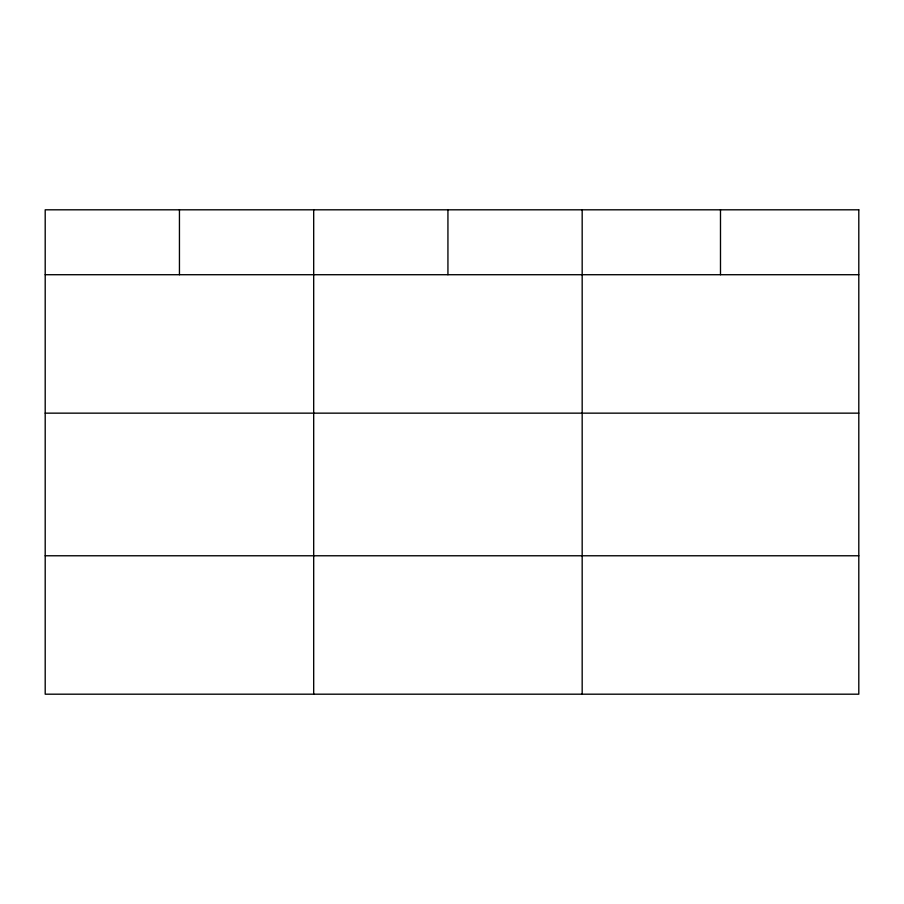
<?xml version="1.0" encoding="UTF-8"?>
<svg xmlns="http://www.w3.org/2000/svg" width="904" height="904" viewBox="0 0 904 904"><rect width="100%" height="100%" fill="white"/><g stroke="black" fill="none" stroke-linecap="round" stroke-linejoin="round"><path stroke-width="1.36" d="M45.2 274.714L858.8 274.714M45.2 413.151L858.8 413.151M45.2 555.768L858.8 555.768M720.488 209.807L720.488 274.714M582.176 209.807L582.176 694.193M447.932 209.807L447.932 274.714M313.688 209.807L313.688 694.193M179.444 209.807L179.444 274.714M858.8 209.807L45.2 209.807L45.2 694.193L858.8 694.193L858.8 209.807"/></g></svg>
